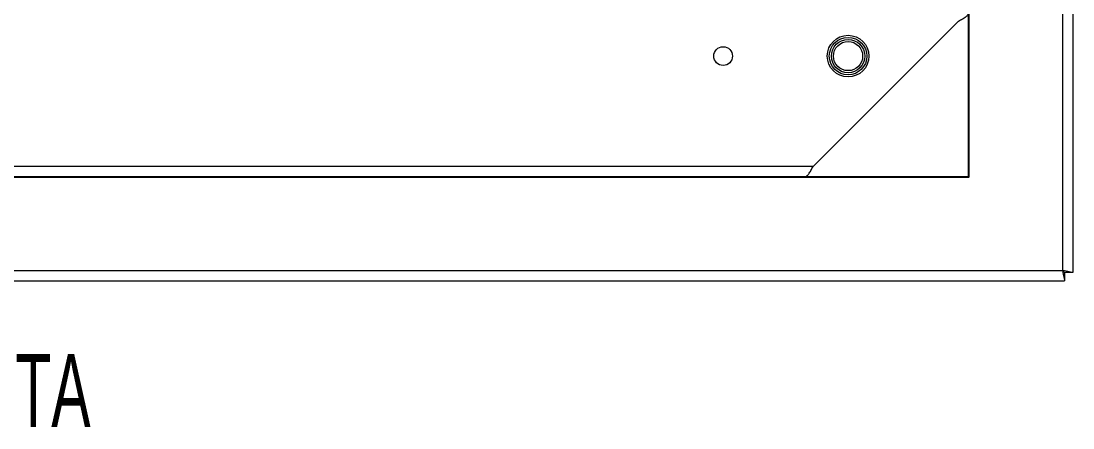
# Model space of a CAD drawing. Header units: inches. Extents: x -3 to 3194, y -983 to 1262.
# Drawn here: x 461.2 to 713.7, y 348.5 to 446.3 of the extents above; entities that cross this region are included whole.
import ezdxf

# ---------------------------------------------------------------- set-up
doc = ezdxf.new("R2010")
doc.units = ezdxf.units.IN
doc.header["$MEASUREMENT"] = 0
doc.styles.add('SLDTEXTSTYLE2', font='TXT', dxfattribs={"width": 0.605})

msp = doc.modelspace()

# ---------------------------------------------------------------- linework, layer by layer
at = {"color": 7, "linetype": 'Continuous', "lineweight": 15}
for p, q in [((711.242, 1181.341), (711.242, 386.341)), ((713.742, 1181.841), (713.742, 385.841)), ((116.242, 386.341), (711.242, 386.341)), ((711.742, 385.841), (711.742, 383.841)), ((713.742, 385.841), (711.742, 385.841)), ((115.742, 383.841), (711.742, 383.841))]:
    msp.add_line(p, q, dxfattribs=at)
at = {"color": 30, "linetype": 'Continuous', "lineweight": 15, "true_color": 0xf26722}
for p, q in [((686.242, 446.257), (651.326, 411.341)), ((651.326, 411.341), (176.158, 411.341)), ((649.284, 408.841), (178.2, 408.841))]:
    msp.add_line(p, q, dxfattribs=at)
at = {"color": 116, "true_color": 0x136734}
msp.add_lwpolyline([(138.742, 408.841), (688.742, 408.841), (688.742, 458.841), (138.742, 458.841)], close=True, dxfattribs=at)
at = {"color": 7, "linetype": 'Continuous', "lineweight": 15, "flags": 128}
for points in [[(711.242, 386.341), (711.329, 385.906), (711.413, 385.486), (711.492, 385.091), (711.563, 384.734), (711.625, 384.425), (711.675, 384.176), (711.712, 383.991), (711.734, 383.879), (711.742, 383.841)], [(711.242, 386.341), (711.329, 386.254), (711.413, 386.17), (711.492, 386.091), (711.563, 386.019), (711.625, 385.958), (711.675, 385.908), (711.712, 385.871), (711.734, 385.848), (711.742, 385.841)], [(713.742, 385.841), (713.704, 385.848), (713.591, 385.871), (713.407, 385.908), (713.157, 385.958), (712.849, 386.019), (712.492, 386.091), (712.097, 386.17), (711.676, 386.254), (711.242, 386.341)], [(711.742, 385.841), (711.734, 385.848), (711.712, 385.871), (711.675, 385.908), (711.625, 385.958), (711.563, 386.019), (711.492, 386.091), (711.413, 386.17), (711.329, 386.254), (711.242, 386.341)]]:
    msp.add_lwpolyline(points, dxfattribs=at)
at = {"color": 30, "linetype": 'Continuous', "lineweight": 15, "true_color": 0xf26722}
for centre, radius in [((659.742, 437.841), 5), ((659.742, 437.841), 4.5), ((629.742, 437.841), 2.25), ((659.742, 437.841), 4), ((659.742, 437.841), 3.5)]:
    msp.add_circle(centre, radius, dxfattribs=at)
for points, knots in [([(686.242, 446.257), (686.57, 446.427), (687.225, 446.767), (688.051, 447.278), (688.629, 447.788), (688.704, 448.128), (688.742, 448.299)], [0, 0, 0, 0, 0.2499976, 0.4999999, 0.7500009, 1, 1, 1, 1]), ([(649.284, 408.841), (649.454, 408.878), (649.795, 408.953), (650.305, 409.531), (650.816, 410.358), (651.156, 411.013), (651.326, 411.341)], [0, 0, 0, 0, 0.2499979, 0.4999983, 0.75, 1, 1, 1, 1])]:
    msp.add_open_spline(points, degree=3, knots=knots, dxfattribs=at)

# ---------------------------------------------------------------- texts
at = {"color": 7, "linetype": 'Continuous', "lineweight": 0, "insert": (413.742, 366.298), "char_height": 17.5, "attachment_point": 2, "style": 'SLDTEXTSTYLE2'}
msp.add_mtext('VISTA SEM PORTA', dxfattribs=at)

doc.saveas('drawing.dxf')
